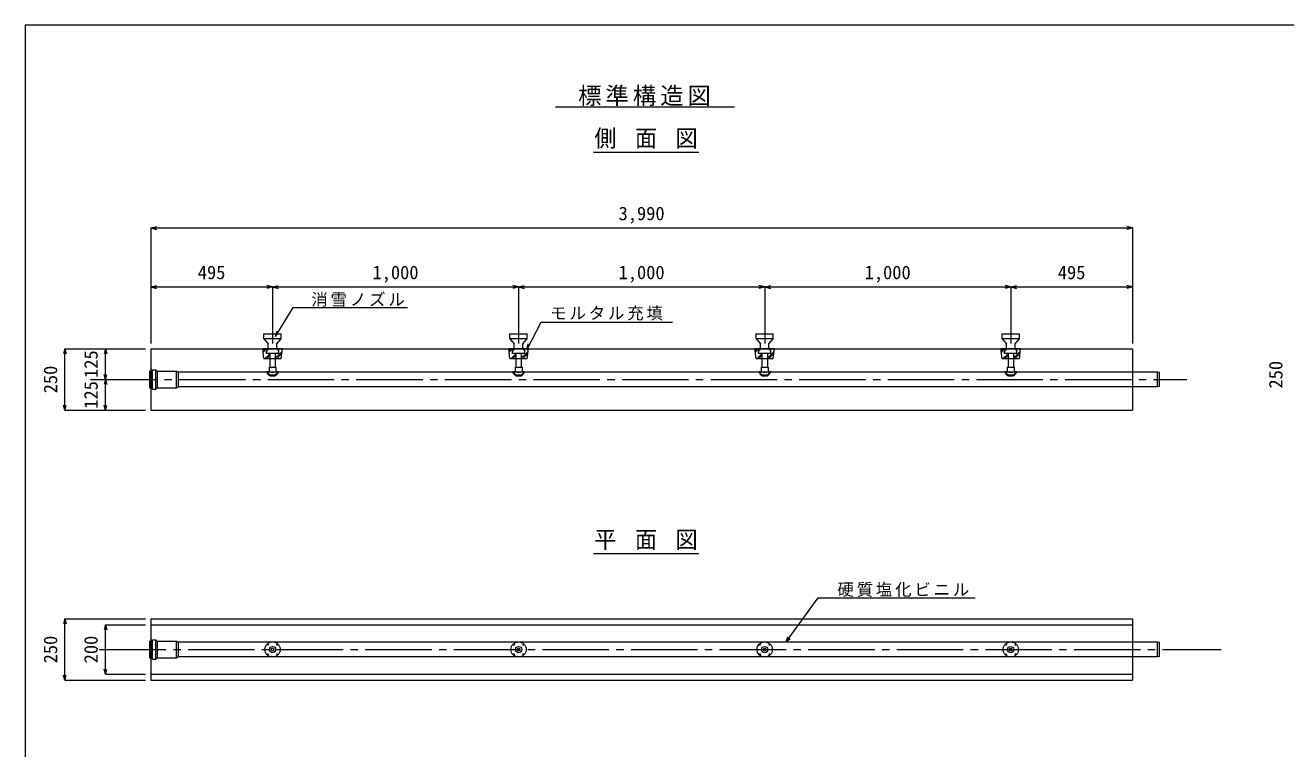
# Model space of a CAD drawing. Units: millimetres on the paper, enlarged 10 times, with parts at other scales. Extents: x -1400 to 1400, y -980 to 3300.
# Drawn here: x -1400 to 308, y 0 to 980 of the extents above; entities that cross this region are included whole.
import ezdxf
from ezdxf.enums import TextEntityAlignment as Align

# ---------------------------------------------------------------- set-up
doc = ezdxf.new("R2010")
doc.units = ezdxf.units.MM
doc.header["$LTSCALE"] = 10
doc.linetypes.add('CHAIN2', pattern=[12, 9, -1, 1, -1])
for name, color, linetype, lineweight in [('0-1_ブロック', 7, 'Continuous', 9), ('1-2', 4, 'Continuous', 9), ('2-1', 7, 'Continuous', 9), ('2-2', 4, 'Continuous', 9), ('2-3', 4, 'Continuous', 9), ('2-4', 7, 'Continuous', 9), ('2-6', 4, 'Continuous', 9)]:
    doc.layers.add(name, color=color, linetype=linetype, lineweight=lineweight)
doc.styles.add('ＭＳ ゴシック', font='')
doc.styles.get('ＭＳ ゴシック').set_extended_font_data('MS Gothic')

msp = doc.modelspace()

# ---------------------------------------------------------------- linework, layer by layer
at = {"layer": '0-1_ブロック', "color": 5}
for p, q in [((-1400, 980), (-1400, -980)), ((1400, 980), (-1400, 980))]:
    msp.add_line(p, q, dxfattribs=at)
at = {"layer": '2-1', "color": 3}
for p, q in [((-1229.98, 541.84), (-1229.98, 458.5)), ((-1229.98, 541.84), (100.02, 541.84)), ((100.02, 541.84), (100.02, 458.5)), ((-1229.98, 458.5), (100.02, 458.5)), ((-1229.98, 176.13), (-1229.98, 92.79)), ((-1229.98, 176.13), (100.02, 176.13)), ((100.02, 176.13), (100.02, 92.79)), ((-1229.98, 167.79), (100.02, 167.79)), ((-1229.98, 101.13), (100.02, 101.13)), ((-1229.98, 92.79), (100.02, 92.79))]:
    msp.add_line(p, q, dxfattribs=at)
at = {"layer": '2-1', "linetype": 'CHAIN2'}
for p, q in [((-1311.47, 500.17), (173.36, 500.17)), ((-1299.3, 134.46), (220.02, 134.46))]:
    msp.add_line(p, q, dxfattribs=at)
at = {"layer": '2-1'}
for q in [(-366.86, 151.58), (-363.94, 149.43)]:
    msp.add_line((-369.4, 145.05), q, dxfattribs=at)
msp.add_lwpolyline([(-369.4, 145.05), (-325.69, 204.64), (-113.36, 204.64)], dxfattribs=at)
for centre, radius in [((-1064.98, 134.46), 10.33), ((-1064.98, 134.46), 4.17), ((-731.65, 134.46), 10.33), ((-731.65, 134.46), 4.17), ((-398.31, 134.46), 10.33), ((-398.31, 134.46), 4.17), ((-64.98, 134.46), 10.33), ((-64.98, 134.46), 4.17), ((-1064.98, 134.46), 1.67), ((-731.65, 134.46), 1.67), ((-398.31, 134.46), 1.67), ((-64.98, 134.46), 1.67)]:
    msp.add_circle(centre, radius, dxfattribs=at)
for centre, major_axis in [((-1071.35, 140.82), (-0.471, 0.471)), ((-1058.61, 140.82), (0.471, 0.471)), ((-738.02, 140.82), (-0.471, 0.471)), ((-725.28, 140.82), (0.471, 0.471)), ((-404.68, 140.82), (-0.471, 0.471)), ((-391.94, 140.82), (0.471, 0.471)), ((-71.35, 140.82), (-0.471, 0.471)), ((-58.61, 140.82), (0.471, 0.471)), ((-1071.31, 128.05), (0.471, 0.471)), ((-1058.61, 128.11), (-0.471, 0.471)), ((-737.98, 128.05), (0.471, 0.471)), ((-725.28, 128.11), (-0.471, 0.471)), ((-404.65, 128.05), (0.471, 0.471)), ((-391.94, 128.11), (-0.471, 0.471)), ((-71.31, 128.05), (0.471, 0.471)), ((-58.61, 128.11), (-0.471, 0.471))]:
    msp.add_ellipse(centre, major_axis=major_axis, ratio=0.7, dxfattribs=at)
at = {"layer": '2-2'}
for p, q in [((-1228.89, 511.59), (-1227.39, 513.09)), ((-1227.39, 513.09), (-1222.91, 513.09)), ((-1227.39, 487.25), (-1227.39, 513.09)), ((-1222.91, 513.09), (-1221.41, 511.59)), ((-1222.91, 487.25), (-1222.91, 513.09)), ((-1231.64, 511.59), (-1231.64, 488.75)), ((-1231.64, 511.59), (-1231.64, 488.75)), ((-1231.64, 511.59), (-1228.89, 511.59)), ((-1228.89, 488.75), (-1228.89, 511.59)), ((-1221.41, 511.59), (-1194.98, 511.59)), ((-1221.41, 511.59), (-1221.41, 488.75)), ((-1194.98, 488.75), (-1194.98, 511.59)), ((-1194.98, 511.59), (-1192.52, 510.17)), ((-1192.52, 490.17), (-1192.52, 510.17)), ((134.02, 510.17), (-1192.52, 510.17)), ((136.69, 509.45), (134.02, 510.17)), ((134.02, 490.17), (134.02, 510.17)), ((136.69, 490.88), (136.69, 509.45)), ((-1231.64, 488.75), (-1228.89, 488.75)), ((-1228.89, 488.75), (-1227.39, 487.25)), ((-1227.39, 487.25), (-1222.91, 487.25)), ((-1222.91, 487.25), (-1221.41, 488.75)), ((-1221.41, 488.75), (-1194.98, 488.75)), ((-1194.98, 488.75), (-1192.52, 490.17)), ((134.02, 490.17), (-1192.52, 490.17)), ((136.69, 490.88), (134.02, 490.17)), ((-1231.64, 145.88), (-1231.64, 123.04)), ((-1231.64, 145.88), (-1231.64, 123.04)), ((-1231.64, 145.88), (-1228.89, 145.88)), ((-1228.89, 145.88), (-1227.39, 147.38)), ((-1228.89, 123.04), (-1228.89, 145.88)), ((-1227.39, 147.38), (-1222.91, 147.38)), ((-1227.39, 121.54), (-1227.39, 147.38)), ((-1222.91, 147.38), (-1221.41, 145.88)), ((-1222.91, 121.54), (-1222.91, 147.38)), ((-1221.41, 145.88), (-1194.98, 145.88)), ((-1221.41, 145.88), (-1221.41, 123.04)), ((-1194.98, 123.04), (-1194.98, 145.88)), ((-1194.98, 145.88), (-1192.52, 144.46)), ((-1192.52, 124.46), (-1192.52, 144.46)), ((134.02, 144.46), (-1192.52, 144.46)), ((136.69, 143.75), (134.02, 144.46)), ((134.02, 124.46), (134.02, 144.46)), ((136.69, 125.18), (136.69, 143.75)), ((-1231.64, 123.04), (-1228.89, 123.04)), ((-1228.89, 123.04), (-1227.39, 121.54)), ((-1227.39, 121.54), (-1222.91, 121.54)), ((-1222.91, 121.54), (-1221.41, 123.04)), ((-1221.41, 123.04), (-1194.98, 123.04)), ((-1194.98, 123.04), (-1192.52, 124.46)), ((134.02, 124.46), (-1192.52, 124.46)), ((136.69, 125.18), (134.02, 124.46))]:
    msp.add_line(p, q, dxfattribs=at)
at = {"layer": '2-3'}
for p, q in [((-1229.98, 705.44), (-1222.25, 707.51)), ((-1229.98, 705.44), (100.02, 705.44)), ((-1229.98, 705.44), (-1222.25, 703.37)), ((-1229.98, 705.44), (-1229.98, 625.54)), ((100.02, 705.44), (92.3, 707.51)), ((100.02, 705.44), (92.3, 703.37)), ((100.02, 705.44), (100.02, 625.54)), ((-1229.98, 625.54), (-1222.25, 627.61)), ((-1229.98, 625.54), (-1064.98, 625.54)), ((-1229.98, 625.54), (-1222.25, 623.47)), ((-1229.98, 625.54), (-1229.98, 549.12)), ((-1064.98, 625.54), (-1072.7, 627.61)), ((-1064.98, 625.54), (-1072.7, 623.47)), ((-1064.98, 625.54), (-1057.25, 627.61)), ((-1064.98, 625.54), (-1064.98, 549.12)), ((-1064.98, 625.54), (-731.64, 625.54)), ((-1064.98, 625.54), (-1057.25, 623.47)), ((-731.64, 625.54), (-739.37, 627.61)), ((-731.64, 625.54), (-739.37, 623.47)), ((-731.64, 625.54), (-723.92, 627.61)), ((-731.64, 625.54), (-731.64, 549.12)), ((-731.64, 625.54), (-398.31, 625.54)), ((-731.64, 625.54), (-723.92, 623.47)), ((-398.31, 625.54), (-406.04, 627.61)), ((-398.31, 625.54), (-406.04, 623.47)), ((-398.31, 625.54), (-390.58, 627.61)), ((-398.31, 625.54), (-398.31, 549.12)), ((-398.31, 625.54), (-64.98, 625.54)), ((-398.31, 625.54), (-390.58, 623.47)), ((-64.98, 625.54), (-72.7, 627.61)), ((-64.98, 625.54), (-72.7, 623.47)), ((-64.98, 625.54), (-57.25, 627.61)), ((-64.98, 625.54), (-64.98, 549.12)), ((-64.98, 625.54), (100.02, 625.54)), ((-64.98, 625.54), (-57.25, 623.47)), ((100.02, 625.54), (92.3, 627.61)), ((100.02, 625.54), (92.3, 623.47)), ((100.02, 625.54), (100.02, 549.12))]:
    msp.add_line(p, q, dxfattribs=at)
at = {"layer": '2-4'}
for p, q in [((-1060.76, 558.58), (-1058.51, 566.26)), ((-1076.64, 561.84), (-1053.31, 561.84)), ((-1076.64, 555.17), (-1070.81, 548.5)), ((-1070.81, 541.84), (-1070.81, 548.5)), ((-1059.14, 548.5), (-1053.31, 555.17)), ((-1059.14, 541.84), (-1059.14, 548.5)), ((-1053.31, 555.17), (-1053.31, 561.84)), ((-743.31, 561.84), (-719.98, 561.84)), ((-743.31, 555.17), (-737.48, 548.5)), ((-737.48, 541.84), (-737.48, 548.5)), ((-725.81, 548.5), (-719.98, 555.17)), ((-725.81, 541.84), (-725.81, 548.5)), ((-720.69, 540.53), (-718.89, 548.33)), ((-719.98, 555.17), (-719.98, 561.84)), ((-409.98, 561.84), (-386.64, 561.84)), ((-409.98, 555.17), (-404.14, 548.5)), ((-404.14, 541.84), (-404.14, 548.5)), ((-392.48, 548.5), (-386.64, 555.17)), ((-392.48, 541.84), (-392.48, 548.5)), ((-386.64, 555.17), (-386.64, 561.84)), ((-76.64, 561.84), (-53.31, 561.84)), ((-76.64, 555.17), (-70.81, 548.5)), ((-70.81, 541.84), (-70.81, 548.5)), ((-59.14, 548.5), (-53.31, 555.17)), ((-59.14, 541.84), (-59.14, 548.5)), ((-53.31, 555.17), (-53.31, 561.84)), ((-1076.64, 528.5), (-1078.31, 541.84)), ((-1075.35, 541.84), (-1077.98, 539.2)), ((-1072.99, 541.84), (-1077.72, 537.11)), ((-1068.64, 535.02), (-1075.16, 528.5)), ((-1070.81, 541.84), (-1073.31, 538.5)), ((-1068.64, 532.66), (-1072.8, 528.5)), ((-1068.64, 535.17), (-1068.64, 516.84)), ((-1052.12, 538.02), (-1061.31, 528.83)), ((-1061.31, 535.17), (-1061.31, 516.84)), ((-1052.46, 535.33), (-1059.28, 528.5)), ((-1059.14, 541.84), (-1056.64, 538.5)), ((-1056.64, 535.17), (-1056.64, 538.5)), ((-743.31, 528.5), (-744.98, 541.84)), ((-742.01, 541.84), (-744.65, 539.2)), ((-739.66, 541.84), (-744.38, 537.11)), ((-735.31, 535.02), (-741.83, 528.5)), ((-737.48, 541.84), (-739.98, 538.5)), ((-735.31, 532.66), (-739.47, 528.5)), ((-735.31, 535.17), (-735.31, 516.84)), ((-718.79, 538.02), (-727.98, 528.83)), ((-727.98, 535.17), (-727.98, 516.84)), ((-719.12, 535.33), (-725.95, 528.5)), ((-725.81, 541.84), (-723.31, 538.5)), ((-723.31, 535.17), (-723.31, 538.5)), ((-409.98, 528.5), (-411.64, 541.84)), ((-408.68, 541.84), (-411.31, 539.2)), ((-406.32, 541.84), (-411.05, 537.11)), ((-401.98, 535.02), (-408.49, 528.5)), ((-404.14, 541.84), (-406.64, 538.5)), ((-401.98, 532.66), (-406.13, 528.5)), ((-401.98, 535.17), (-401.98, 516.84)), ((-385.45, 538.02), (-394.64, 528.83)), ((-394.64, 535.17), (-394.64, 516.84)), ((-385.79, 535.33), (-392.61, 528.5)), ((-392.48, 541.84), (-389.98, 538.5)), ((-389.98, 535.17), (-389.98, 538.5)), ((-76.64, 528.5), (-78.31, 541.84)), ((-75.35, 541.84), (-77.98, 539.2)), ((-72.99, 541.84), (-77.72, 537.11)), ((-68.64, 535.02), (-75.16, 528.5)), ((-70.81, 541.84), (-73.31, 538.5)), ((-68.64, 532.66), (-72.8, 528.5)), ((-68.64, 535.17), (-68.64, 516.84)), ((-52.12, 538.02), (-61.31, 528.83)), ((-61.31, 535.17), (-61.31, 516.84)), ((-52.46, 535.33), (-59.28, 528.5)), ((-59.14, 541.84), (-56.64, 538.5)), ((-56.64, 535.17), (-56.64, 538.5)), ((-1069.64, 516.84), (-1069.64, 511.17)), ((-736.31, 516.84), (-736.31, 511.17)), ((-402.98, 516.84), (-402.98, 511.17)), ((-69.64, 516.84), (-69.64, 511.17)), ((-1072.98, 511.17), (-1072.98, 510.17)), ((-1072.98, 511.17), (-1069.64, 511.17)), ((-1068.31, 505.17), (-1061.64, 505.17)), ((-1060.31, 511.17), (-1056.98, 511.17)), ((-1056.98, 511.17), (-1056.98, 510.17)), ((-739.64, 511.17), (-739.64, 510.17)), ((-739.64, 511.17), (-736.31, 511.17)), ((-734.98, 505.17), (-728.31, 505.17)), ((-726.98, 511.17), (-723.64, 511.17)), ((-723.64, 511.17), (-723.64, 510.17)), ((-406.31, 511.17), (-406.31, 510.17)), ((-406.31, 511.17), (-402.98, 511.17)), ((-401.64, 505.17), (-394.98, 505.17)), ((-393.64, 511.17), (-390.31, 511.17)), ((-390.31, 511.17), (-390.31, 510.17)), ((-72.98, 511.17), (-72.98, 510.17)), ((-72.98, 511.17), (-69.64, 511.17)), ((-68.31, 505.17), (-61.64, 505.17)), ((-60.31, 511.17), (-56.98, 511.17)), ((-56.98, 511.17), (-56.98, 510.17))]:
    msp.add_line(p, q, dxfattribs=at)
for points in [[(-1060.76, 558.58), (-1037.14, 597.48), (-882, 597.48)], [(-720.69, 540.53), (-700.89, 577.8), (-523.28, 577.8)], [(-1053.31, 555.17), (-1076.64, 555.17), (-1076.64, 561.84)], [(-719.98, 555.17), (-743.31, 555.17), (-743.31, 561.84)], [(-386.64, 555.17), (-409.98, 555.17), (-409.98, 561.84)], [(-53.31, 555.17), (-76.64, 555.17), (-76.64, 561.84)], [(-1076.64, 528.5), (-1053.31, 528.5), (-1051.64, 541.84), (-1078.31, 541.84)], [(-1056.64, 535.17), (-1073.31, 535.17), (-1073.31, 538.5)], [(-743.31, 528.5), (-719.98, 528.5), (-718.31, 541.84), (-744.98, 541.84)], [(-723.31, 535.17), (-739.98, 535.17), (-739.98, 538.5)], [(-409.98, 528.5), (-386.64, 528.5), (-384.98, 541.84), (-411.64, 541.84)], [(-389.98, 535.17), (-406.64, 535.17), (-406.64, 538.5)], [(-76.64, 528.5), (-53.31, 528.5), (-51.64, 541.84), (-78.31, 541.84)], [(-56.64, 535.17), (-73.31, 535.17), (-73.31, 538.5)], [(-1069.64, 516.84), (-1060.31, 516.84), (-1060.31, 511.17)], [(-736.31, 516.84), (-726.98, 516.84), (-726.98, 511.17)], [(-402.98, 516.84), (-393.64, 516.84), (-393.64, 511.17)], [(-69.64, 516.84), (-60.31, 516.84), (-60.31, 511.17)]]:
    msp.add_lwpolyline(points, dxfattribs=at)
for centre, radius, start, end in [((-1064.98, 515.29), 9, 207.26604, 332.73396), ((-1064.98, 512.96), 8.47, 199.21912, 246.83101), ((-1064.98, 518.86), 9, 238.76707, 301.23293), ((-1064.98, 512.96), 8.47, 293.16899, 340.78088), ((-731.64, 515.29), 9, 207.26604, 332.73396), ((-731.64, 512.96), 8.47, 199.21912, 246.83101), ((-731.64, 518.86), 9, 238.76707, 301.23293), ((-731.64, 512.96), 8.47, 293.16899, 340.78088), ((-398.31, 515.29), 9, 207.26604, 332.73396), ((-398.31, 512.96), 8.47, 199.21912, 246.83101), ((-398.31, 518.86), 9, 238.76707, 301.23293), ((-398.31, 512.96), 8.47, 293.16899, 340.78088), ((-64.98, 515.29), 9, 207.26604, 332.73396), ((-64.98, 512.96), 8.47, 199.21912, 246.83101), ((-64.98, 518.86), 9, 238.76707, 301.23293), ((-64.98, 512.96), 8.47, 293.16899, 340.78088)]:
    msp.add_arc(centre, radius, start, end, dxfattribs=at)
at = {"layer": '2-6', "color": 3}
for p, q in [((-681.6, 869.54), (-439.38, 869.54)), ((-630.03, 808.12), (-487.48, 808.12)), ((-630.03, 264.54), (-487.48, 264.54))]:
    msp.add_line(p, q, dxfattribs=at)
at = {"layer": '2-6'}
for p, q in [((-1346.2, 541.84), (-1348.02, 535.07)), ((-1346.2, 458.5), (-1346.2, 541.84)), ((-1346.2, 541.84), (-1344.39, 535.07)), ((-1346.2, 541.84), (-1291.33, 541.84)), ((-1291.33, 541.84), (-1293.14, 535.07)), ((-1291.33, 500.17), (-1291.33, 541.84)), ((-1291.33, 541.84), (-1289.52, 535.07)), ((-1291.33, 541.84), (-1237.07, 541.84)), ((-1291.33, 500.17), (-1293.14, 506.93)), ((-1291.33, 500.17), (-1293.14, 493.41)), ((-1291.33, 500.17), (-1289.52, 506.93)), ((-1291.33, 458.5), (-1291.33, 500.17)), ((-1291.33, 500.17), (-1289.52, 493.41)), ((-1291.33, 500.17), (-1237.07, 500.17)), ((-1346.2, 458.5), (-1348.02, 465.26)), ((-1346.2, 458.5), (-1344.39, 465.26)), ((-1291.33, 458.5), (-1293.14, 465.26)), ((-1291.33, 458.5), (-1289.52, 465.26)), ((-1346.2, 458.5), (-1291.33, 458.5)), ((-1291.33, 458.5), (-1237.07, 458.5)), ((-1346.2, 176.13), (-1348.02, 169.37)), ((-1346.2, 92.79), (-1346.2, 176.13)), ((-1346.2, 176.13), (-1344.39, 169.37)), ((-1346.2, 176.13), (-1237.07, 176.13)), ((-1291.33, 167.79), (-1293.14, 161.03)), ((-1291.33, 101.13), (-1291.33, 167.79)), ((-1291.33, 167.79), (-1289.52, 161.03)), ((-1291.33, 167.79), (-1237.07, 167.79)), ((-1291.33, 101.13), (-1293.14, 107.89)), ((-1291.33, 101.13), (-1289.52, 107.89)), ((-1346.2, 92.79), (-1348.02, 99.56)), ((-1346.2, 92.79), (-1344.39, 99.56)), ((-1346.2, 92.79), (-1237.07, 92.79)), ((-1291.33, 101.13), (-1237.07, 101.13))]:
    msp.add_line(p, q, dxfattribs=at)

# ---------------------------------------------------------------- texts
at = {"layer": '1-2', "style": 'ＭＳ ゴシック'}
msp.add_text('250', height=18.33, rotation=90, dxfattribs=at).set_placement((308.58, 487.94), align=Align.BOTTOM_LEFT)
at = {"layer": '2-3', "style": 'ＭＳ ゴシック'}
for s, p in [('3,990', (-596.23, 710.44)), ('495', (-1166.23, 630.54)), ('1,000', (-929.56, 630.54)), ('1,000', (-596.23, 630.54)), ('1,000', (-262.89, 630.54)), ('495', (-1.23, 630.54))]:
    msp.add_text(s, height=18.33, dxfattribs=at).set_placement(p, align=Align.BOTTOM_LEFT)
at = {"layer": '2-4', "char_height": 16.34, "attachment_point": 7, "style": 'ＭＳ ゴシック'}
for s, insert in [('\\T1.17;消雪ノズル', (-1012.43, 598.56)), ('\\T1.17;モルタル充填', (-688.81, 580.09))]:
    msp.add_mtext(s, dxfattribs=dict(at, insert=insert))
at = {"layer": '2-6', "style": 'ＭＳ ゴシック'}
for s, p in [('125', (-1296.33, 502.25)), ('250', (-1351.2, 481.42)), ('125', (-1296.33, 460.59)), ('250', (-1351.2, 115.71)), ('200', (-1296.33, 115.71))]:
    msp.add_text(s, height=18.33, rotation=90, dxfattribs=at).set_placement(p, align=Align.BOTTOM_LEFT)
at = {"layer": '2-6', "color": 7, "attachment_point": 7, "style": 'ＭＳ ゴシック'}
for s, insert, char_height in [('\\T1.17;標準構造図', (-651.12, 870.37), 23.23), ('\\T1.22;\\W0.95;側\\~面\\~図', (-629.17, 812.82), 23.23), ('\\T1.22;\\W0.95;平\\~面\\~図', (-629.17, 269.24), 23.23), ('\\T1.17;硬質塩化ビニル', (-299.85, 205.64), 16.34)]:
    msp.add_mtext(s, dxfattribs=dict(at, insert=insert, char_height=char_height))

doc.saveas('drawing.dxf')
